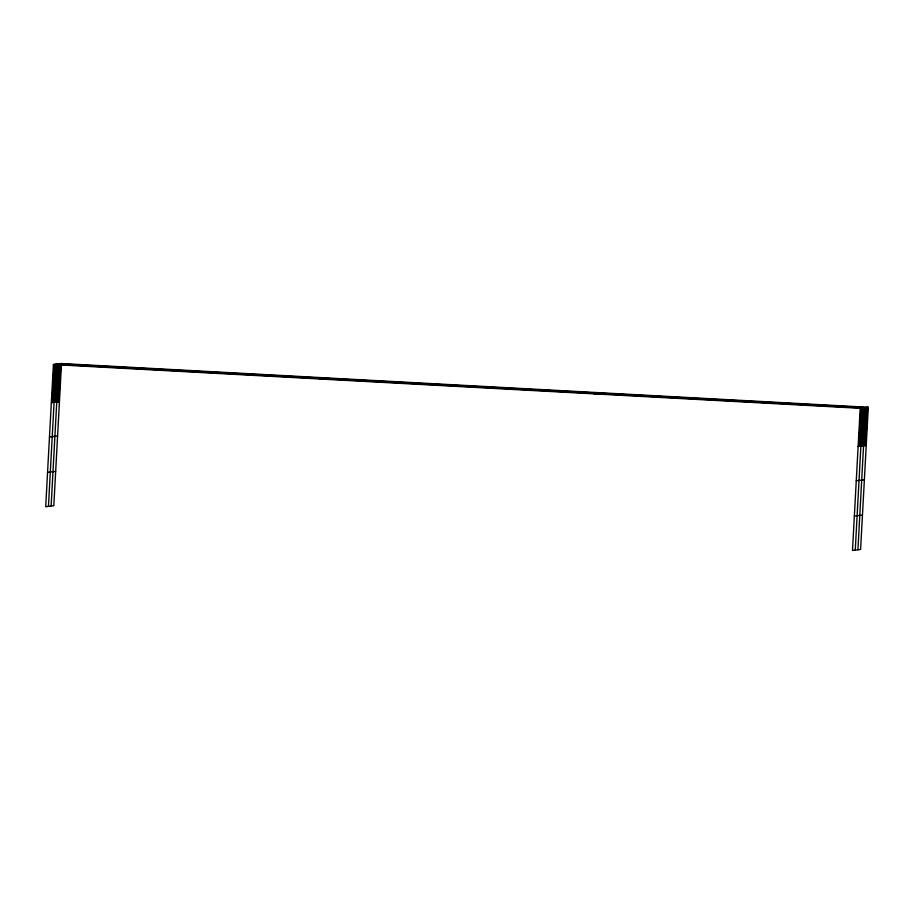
<?xml version="1.0" encoding="UTF-8"?>
<svg xmlns="http://www.w3.org/2000/svg" width="914" height="914" viewBox="0 0 914 914"><rect width="100%" height="100%" fill="white"/><g stroke="black" fill="none" stroke-linecap="round" stroke-linejoin="round"><path stroke-width="1.37" d="M61.512 363.532L53.4 364.549L45.7 506.722L53.812 505.705L61.512 363.532L868.3 407.278L860.6 549.451L852.488 550.468L860.188 408.295L868.3 407.278M52.029 402.583L54.086 364.469M52.715 402.491L54.783 364.378M53.4 402.4L55.468 364.286M48.453 506.379L56.154 364.206L862.953 407.952L855.253 550.125M54.76 402.229L56.828 364.115M55.434 402.149L57.491 364.035M56.097 402.069L58.165 363.955M51.127 506.036L58.827 363.863L865.627 407.61L857.926 549.782M57.433 401.897L59.501 363.783M58.108 401.806L60.175 363.692M58.77 401.726L60.838 363.612M858.817 446.329L860.885 408.215M859.503 446.238L861.571 408.124M860.2 446.158L862.256 408.044M861.548 445.986L863.616 407.873M862.222 445.895L864.29 407.781M862.896 445.815L864.952 407.701M864.233 445.644L866.289 407.53M864.895 445.564L866.963 407.45M865.569 445.472L867.626 407.358M51.333 402.663L59.444 401.646M319.637 378.99L327.749 377.962M49.47 437.006L57.582 435.978M593.951 393.865L602.063 392.837M47.562 472.389L55.663 471.361M858.132 446.409L866.232 445.392M856.269 480.753L864.381 479.724M854.35 516.136L862.462 515.108M53.4 364.549L860.188 408.295"/></g></svg>
